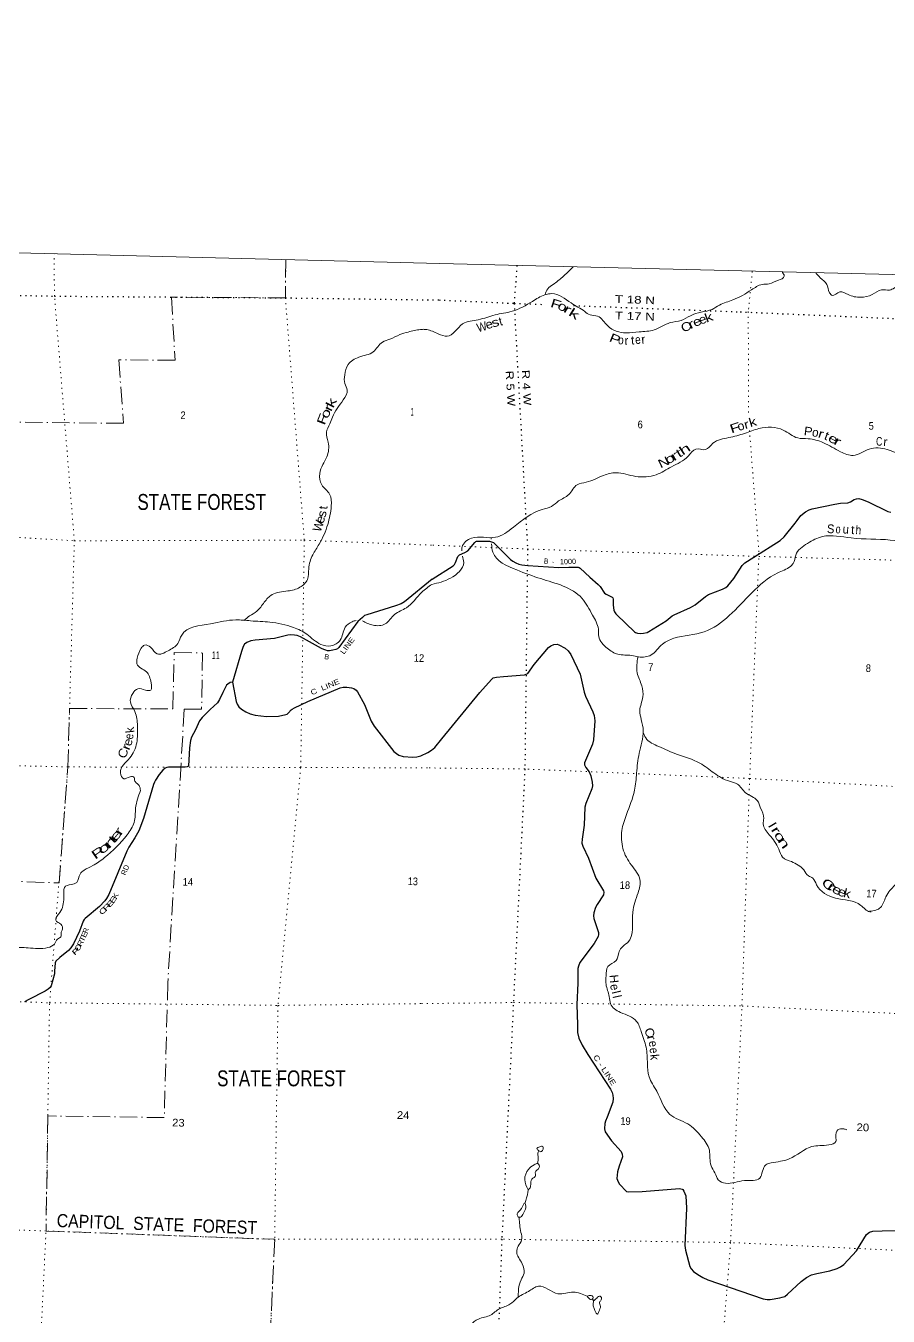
# Model space of a CAD drawing. Header units: feet. Extents: x -757852 to -501257, y -360805 to -170898.
# Drawn here: x -573355 to -553669, y -200353 to -170898 of the extents above; entities that cross this region are included whole.
import ezdxf
from ezdxf.enums import TextEntityAlignment as Align

# ---------------------------------------------------------------- set-up
doc = ezdxf.new("R2010")
doc.units = ezdxf.units.FT
doc.header["$LTSCALE"] = 80
doc.linetypes.add('DOT_DASHED', pattern=[7.7, 5, -1.2, 0.3, -1.2])
doc.linetypes.add('DOTTED', pattern=[1.5, 0.3, -1.2])
for name, color, linetype, lineweight in [('29', 7, 'Continuous', 25), ('39', 7, 'Continuous', 13), ('4', 7, 'Continuous', 13), ('41', 7, 'Continuous', 13), ('44', 7, 'DOT_DASHED', 13), ('6', 7, 'DOTTED', 25), ('7', 7, 'DOTTED', 13)]:
    doc.layers.add(name, color=color, linetype=linetype, lineweight=lineweight)
doc.layers.add('30', color=7, linetype='Continuous')

msp = doc.modelspace()

# ---------------------------------------------------------------- linework, layer by layer
at = {"layer": '29'}
for points in [[(-555748.12, -182191.54), (-555663.72, -182076.71), (-555554.26, -181991.12), (-555471.07, -181945.21), (-555404.19, -181919.98), (-554887.67, -181813.87), (-554759.7, -181797.41), (-554593.47, -181784.57), (-554530.22, -181765.84), (-554444.16, -181708.44), (-554393.11, -181693.3), (-554340.89, -181688.36), (-554263.45, -181708.44), (-554126.32, -181766.23), (-553674.09, -181981.19), (-553612.3, -182001.16)], [(-559862.55, -184341.27), (-559461.14, -184734.63), (-559438.2, -184748.98), (-559391.65, -184760.62), (-559329.19, -184769.07), (-559254.61, -184763.33), (-559174.29, -184746.11), (-559129.57, -184724.74), (-558740.2, -184483.61), (-558600.59, -184367.3), (-558557.31, -184339.69), (-558183.01, -184178.84), (-558075.67, -184113.32), (-557837.58, -183921.05), (-557768.76, -183877.72), (-557453.29, -183754.15), (-557375.76, -183717.29), (-557332.73, -183682.86), (-557190.69, -183510.89), (-557005.96, -183215.99), (-556982.78, -183193.56), (-556942.62, -183159.13), (-556735.97, -183027.22), (-556131.54, -182644.73), (-556044.77, -182566.52), (-555792.83, -182252.38), (-555748.12, -182191.54)], [(-564080.28, -183525.47), (-563601.39, -183222.25), (-563571.71, -183193.57), (-563543.03, -183149.09), (-563490.12, -183010.69), (-563477.05, -182992.69), (-563454.1, -182975.47), (-563334.08, -182922.7), (-563261.92, -182879.33), (-563107.02, -182695.67), (-563078.33, -182671.27), (-563063.24, -182663.47), (-562773.43, -182664.3), (-562722.64, -182678.45), (-562682.48, -182695.67), (-562287.41, -183079.17), (-562234.99, -183116.09), (-562166.15, -183156.26), (-562100.17, -183187.83), (-562031.33, -183205.05), (-561892.63, -183218.67), (-561184.75, -183264.76), (-560955.48, -183257.99)], [(-560955.48, -183257.99), (-560749.87, -183251.92), (-560720.42, -183261.01), (-560700.35, -183276.8), (-560483.01, -183483.91), (-560291.83, -183650.2), (-560244.25, -183697.22), (-560141.28, -183848.03), (-560109.43, -183875.14), (-559969.31, -183939.51), (-559954.53, -183952.63), (-559945.92, -183984.19), (-559949.41, -184123.07), (-559928.71, -184236.73), (-559920.11, -184274.04), (-559889.39, -184317.37), (-559862.55, -184341.27)], [(-564080.28, -183525.47), (-564711.49, -184046.71), (-564786.58, -184091.04), (-564918.44, -184135.19), (-565572.54, -184341.71), (-565620.72, -184359.27), (-565671.79, -184401.85), (-565772.54, -184496.67), (-566210.15, -185090.54), (-566242.07, -185116.08), (-566276.12, -185136.3), (-566344.21, -185153.33), (-566420.82, -185166.1), (-566466.65, -185162.31), (-566503.79, -185152.66), (-566552.82, -185136.56), (-566601.69, -185113.95), (-567085.68, -184843.25), (-567161.33, -184816.97), (-567220.91, -184804.2), (-567310.28, -184799.94), (-567375.17, -184807.51), (-567674.58, -184884.16), (-568118.31, -184917.82), (-568216.77, -184940.44), (-568306.6, -184974.5), (-568361.47, -185012.82), (-568395.51, -185068.17), (-568432.96, -185183.15), (-568636.5, -185883.93)], [(-564178.27, -187481.92), (-564092.89, -187429.69), (-564016.28, -187369.09), (-563858.96, -187176.42), (-562990.7, -186119.8), (-562721.33, -185816.25), (-562687.3, -185782.41), (-562612.72, -185765.19), (-562448.87, -185754.38), (-561967.36, -185714.12), (-561895.58, -185679.1), (-561749.16, -185480.19), (-561422.39, -185091.02), (-561367.76, -185050.61), (-561304.66, -185021.91), (-561224.34, -185016.17), (-561190.15, -185026.46), (-561040.75, -185102.26), (-560977.64, -185165.4), (-560911.07, -185246.58), (-560703.21, -185695.03), (-560611.09, -186111.83), (-560580.54, -186198.44), (-560411.84, -186557.65), (-560384.66, -186639.09), (-560369.05, -186760.16), (-560392.47, -187193.68), (-560418.84, -187296.48), (-560599.38, -187718.98), (-560599.68, -187766.62), (-560572.05, -187824.43), (-560497.01, -187929.41), (-560458.84, -188015.81), (-560423.71, -188164.22), (-560415.9, -188250.15), (-560431.28, -188315.09), (-560572.06, -188646.58), (-560591.4, -188737.25), (-560612.44, -189141.6), (-560657.95, -189466.76), (-560659.7, -189551.56), (-560642.33, -189626.89), (-560508.99, -189900.4), (-560341.47, -190356.24), (-560169.97, -190640.39), (-560158.26, -190677.49), (-560168.94, -190731.62), (-560314.41, -190954.79), (-560347.64, -191026.62), (-560384.68, -191142.26), (-560392.49, -191212.56), (-560386.85, -191271.6), (-560280.11, -191595.55), (-560279.28, -191638.28), (-560290.99, -191689.05), (-560377.78, -191847.61), (-560704.8, -192280.75), (-560740.28, -192361.01), (-560751.65, -192413.54), (-560753.12, -192753.42), (-560773.1, -193236.32), (-560764.3, -193698.68)], [(-568636.5, -185883.93), (-568693.42, -185887.79), (-568746.02, -185928.06), (-568770.02, -185951.66), (-568857.98, -186118.89), (-568931.74, -186279.5), (-568982.69, -186349.69), (-569146.41, -186503.35), (-569332.78, -186686.72), (-569387.11, -186764.88), (-569480.48, -186967.33), (-569574.37, -187135.3), (-569595.36, -187212.39), (-569620.33, -187380.78), (-569643.38, -187796.49), (-569668.01, -187812.28), (-569729.72, -187822.92), (-570095.71, -187820.79), (-570136.14, -187827.18), (-570170.19, -187846.34), (-570229.77, -187892.12), (-570307.25, -187984.72), (-570391.49, -188117.77), (-570414.9, -188165.66), (-570438, -188215.4), (-570668.56, -188995.01), (-570774.5, -189273.74), (-570865.19, -189431.49), (-571000.06, -189644.15), (-571049.55, -189735.52), (-571462.95, -190728.72), (-571510.75, -190821.41), (-571549.05, -190872.5), (-571672.98, -191002.11), (-571999.78, -191271.22), (-572025.7, -191300.4), (-572046.98, -191334.46), (-572129.56, -191564.25), (-572264.02, -191853.9), (-572327.27, -191944.42), (-572383.18, -192002.92), (-572580.73, -192164.69), (-572668.32, -192252), (-572685.54, -192289.32), (-572696.75, -192478.08), (-572702.37, -192541.52), (-572778.83, -192810.23), (-572800.25, -192852.33), (-572842.81, -192890.65), (-572911.81, -192932.3), (-573285.41, -193120.56), (-573387.29, -193178.45)], [(-568636.5, -185883.93), (-568556.74, -186324.67), (-568533.82, -186382.75), (-568491.26, -186442.35), (-568431.68, -186493.45), (-568330.99, -186558.21), (-568235.91, -186599.89), (-568116.75, -186633.95), (-567863.36, -186661.73), (-567584.77, -186655.24), (-567421.5, -186619.99), (-567389, -186608.41), (-567354.95, -186582.86), (-567295.37, -186510.48), (-567274.09, -186493.45), (-567221.47, -186463.02), (-566916.99, -186324.15), (-566176.08, -186010.2), (-566112.25, -185995.29), (-566025.1, -185991.55), (-565916.48, -186012.32), (-565869.66, -186027.23), (-565812.74, -186061.99), (-565780.29, -186099.61), (-565622.83, -186391.34), (-565468.03, -186772.28), (-565405.78, -186880.91), (-564954.66, -187459.96), (-564894.12, -187509.1), (-564839.75, -187545.11), (-564737.62, -187579.17), (-564522.81, -187590.65), (-564426.94, -187583.43), (-564337.03, -187564.08), (-564178.27, -187481.92)], [(-560764.3, -193698.68), (-560760.84, -193880.83), (-560728.23, -194007.05), (-560657.96, -194163.28), (-560527.43, -194380.06), (-560011.78, -195169.92), (-559966.97, -195247.07), (-559955.26, -195309.56), (-559943.55, -195383.77), (-559957.01, -195464.81), (-560082, -195811.04), (-560119.23, -195901.26), (-560134.84, -195957.9), (-560146.55, -196078.97), (-560132.33, -196142.42), (-559983.95, -196352.3), (-559763.98, -196596.46), (-559740.08, -196654.38), (-559736.65, -196713.63), (-559813.82, -196924.96), (-559849.86, -197057.32), (-559865.48, -197213.55), (-559836.31, -197282.98), (-559803.02, -197336.58), (-559639.06, -197508.42), (-559599.63, -197514.47), (-559283.57, -197507.68), (-558431.37, -197437.4), (-558374.21, -197449.84), (-558354.7, -197461.56), (-558331.27, -197496.71), (-558290.54, -197606.87), (-558273.81, -197885.01), (-558307.84, -198736.74), (-558293.6, -198847.12), (-558193.51, -199221.29), (-558167.3, -199273.76), (-558112.65, -199332.35), (-558014.58, -199401.47), (-557901.84, -199469.04), (-557782.64, -199526.17), (-556523.93, -199953.98), (-556433.99, -199968.96), (-556359.82, -199968.96), (-556145.1, -199935.76), (-556086.55, -199920.14), (-556030.23, -199903.86), (-555965.53, -199849.84), (-555655.71, -199559.79), (-555532.2, -199470.99), (-555418.99, -199412.41), (-555301.29, -199378.48), (-555000.68, -199319.09), (-554837.32, -199267.9), (-554759.24, -199224.94), (-554684.96, -199175.38), (-554393.31, -198860.13), (-554161.95, -198484.82), (-554098.29, -198434.19), (-554017.5, -198410.61), (-553804.04, -198400.86), (-552952.63, -198395)]]:
    msp.add_lwpolyline(points, dxfattribs=at)
at = {"layer": '39'}
msp.add_line((-562729.99, -182591.23), (-562728.66, -182617.83), dxfattribs=at)
for points in [[(-560858.11, -176402.01), (-561107.02, -176634.8), (-561317.93, -176800.88), (-561440.9, -176902.62), (-561500.13, -177033.88)], [(-563941.65, -177926.53), (-563735.44, -177985.73), (-563383.15, -177704.26), (-563025.1, -177605.99), (-562642.65, -177496.22), (-562254.84, -177414.73), (-561791.28, -177188.16), (-561506.42, -177039.9), (-561344.96, -177011.47), (-560907.71, -177222.83), (-560596.74, -177419.17), (-560475.9, -177494.41), (-560303.84, -177528.6), (-560071.82, -177749.25), (-559651.48, -177909.92), (-559355.43, -177884.64), (-559008.64, -177838.4), (-558643.01, -177673.92), (-558398.67, -177625.3), (-558183.05, -177515.66), (-557939.97, -177434.82), (-557689.23, -177370.26), (-557520.14, -177273.62), (-557217.91, -177155.94), (-556788.41, -176924.55), (-556546.39, -176803.45), (-556387.27, -176789.06), (-556174.23, -176703.5), (-556043.5, -176614.01), (-556045.25, -176582.64), (-556067.82, -176552.51), (-556076.16, -176538.47), (-556078.86, -176519.65)], [(-555319.29, -176537.21), (-555218.29, -176651.35), (-555071.01, -176799.62), (-555009.13, -176990.16), (-554948.27, -177051.92), (-554773.58, -176973.52), (-554586.02, -177032.2), (-554298.01, -177093.23), (-554031.25, -177031.05), (-553823.81, -176927.26), (-553640.96, -176929.51), (-553420.95, -176803.88), (-553181.18, -176692.79), (-552894.75, -176649.17), (-552735.27, -176599.6)], [(-563402.3, -182885.52), (-563395.58, -182793.48), (-563179.86, -182593.32), (-562906.05, -182573.55), (-562636.72, -182573.79), (-562223.33, -182344.04), (-561564.6, -181936.94), (-561355.95, -181867.37), (-561192.29, -181744.45), (-560961.76, -181598.95), (-560767.53, -181372.14), (-560561.21, -181316.59), (-560165.64, -181160.86), (-559880.84, -181101.11), (-559432.55, -181183.98), (-558965.32, -181144.58), (-558615.38, -180963.63), (-558233.81, -180719.06), (-558057.19, -180558.22), (-557842.43, -180571.27), (-557670.26, -180428.43), (-557309.44, -180298.04), (-556947.42, -180201.87), (-556619.26, -180092.84), (-556063.28, -180125.91), (-555733.85, -180306.59), (-555499.1, -180324.13), (-555147.47, -180414.81), (-554758.29, -180619.01), (-554466.83, -180704.26), (-554101.67, -180559.88), (-553693.92, -180571.39), (-553318.19, -180662.63), (-553158.27, -180614.05), (-552874.9, -180443.63), (-552656.04, -180539.26), (-551998.48, -180783.91), (-551489.82, -181121.66), (-550926.64, -181448.6), (-550692.07, -181474.18), (-550457.42, -181495.75), (-550326.22, -181730.15), (-550203.53, -181984.46), (-549934.62, -182002.8), (-549576.63, -181993.04), (-549451.88, -181901.4), (-549285.18, -181820.79), (-549023.24, -181879.2), (-548739.2, -181851.62), (-548417, -181653.94), (-548091.63, -181406.04), (-547750.31, -181078.05), (-547432.95, -181000.96), (-547281.02, -180950.18), (-547218.5, -180855.08), (-546982.04, -180713.74), (-546606.04, -180277.93), (-546542.69, -180233.13), (-546428.93, -180181.47), (-546443.95, -180050.36), (-546287.1, -179874.98), (-546093.14, -179660.23), (-545994.95, -179415.08), (-545867.36, -179373.8), (-545672.65, -179040.38), (-545534.89, -178822.31), (-545360.55, -178844.47), (-545060.86, -178921.87), (-544877.26, -178891.95), (-544748.91, -178731.99), (-544526.98, -178610.43), (-544414.24, -178516.5), (-544335.11, -178570.65), (-544158.93, -178514.4), (-544001.27, -178304.84), (-543965.33, -178142.73), (-543776.62, -178066.66), (-543560.67, -177856.45), (-543321.45, -177682.99), (-543058.51, -177268.68), (-542860.68, -177060.05), (-542732.2, -176980.57), (-542659.02, -176843.2)], [(-563941.65, -177926.53), (-564074.6, -177869.94), (-564203.01, -177832.7), (-564261.57, -177826.46), (-564344.55, -177829.78), (-564626.72, -177888.04), (-564814.96, -177945.83), (-565042.51, -178050.92), (-565214.93, -178119.15), (-565425.12, -178339.25), (-565749.49, -178460.11), (-565994.64, -178629.11), (-566074.69, -178868.44), (-566073.35, -179065.49), (-566018.66, -179215.58), (-566108.32, -179436.58), (-566356.86, -179832.68), (-566416.68, -179982.02), (-566491.66, -180177.23), (-566450.79, -180401.37), (-566484.99, -180740.31), (-566577.51, -180912.99), (-566642.69, -181118.49), (-566598.61, -181376.89), (-566418.74, -181586.28), (-566383.04, -181858.55), (-566463.38, -182278.8), (-566659, -182730.45), (-566805.46, -182974.21), (-566897.36, -183289.64), (-566927.35, -183536.2), (-567096.38, -183715.08), (-567375.66, -183798.83), (-567733.3, -183882.7), (-567910.22, -184055.35), (-568081.92, -184262.31), (-568245.21, -184368.96), (-568370.2, -184469.64)], [(-562723.87, -182722.96), (-562692.97, -182916.48), (-562147.64, -183319.45), (-561599.53, -183517.29), (-560659.31, -183965.68), (-560419, -184347.46), (-560283.85, -184670.47), (-560273.73, -184839.68), (-560083.02, -185107.65), (-559836.98, -185244.15), (-559526.08, -185271.51), (-559368.04, -185303.36), (-559079.6, -185259.79), (-558822.62, -185014.32), (-558562.2, -184879.57), (-557869.31, -184730.76), (-557297.9, -184361.86), (-556781.18, -183838.8), (-556191.78, -183387.85), (-555902.91, -183239.68), (-555836.98, -183170.81), (-555780.28, -182981.02), (-555510.69, -182711.71), (-555169.39, -182556.72), (-554510.87, -182588.16), (-553623.62, -182637), (-552804.77, -182774.77), (-552086.36, -182823.7), (-551624.29, -182918.96), (-551173.35, -183146.73), (-550700.45, -183294.54), (-549789.83, -183547.11), (-549265.41, -183812.8), (-548256.47, -184244.68), (-547684.19, -184354.58), (-547065.9, -184473.6), (-546387, -184750.93), (-545869.35, -184962.15), (-545464.56, -185100.33), (-545241.7, -185282.55), (-545094.84, -185448.92), (-544794.55, -185500.18), (-544535.03, -185490.13), (-544000.82, -185508.62), (-542993.78, -185505.94), (-542208.83, -185546.36), (-542027.38, -185522.42), (-541692.3, -185375.34), (-541196.48, -185316.48), (-540925.52, -185332.86), (-540627.83, -185237.2), (-540314.02, -185226.41), (-539894.36, -185244.23), (-539667.77, -185181.12), (-539371.33, -185053.25), (-539130.54, -184984.43), (-538963.97, -184823.35), (-538687.54, -184777.49), (-538549.01, -184698.24), (-538340.59, -184638.73), (-537881.97, -184623.26), (-537635.76, -184580.72), (-537320.92, -184525.7), (-537092.17, -184370.1), (-536656.23, -184207.25), (-536286.63, -184044.88), (-536117.02, -183926.12), (-535864.06, -183680.55)], [(-564083.63, -183648.81), (-563659.45, -183505.5), (-563359.61, -183146.36), (-563387.88, -183003.8)], [(-564083.63, -183648.81), (-564316.12, -183826.25), (-564666.18, -184181.7), (-564937.09, -184336.01), (-565153.22, -184551.96), (-565427.14, -184579.54), (-565670.58, -184483.97)], [(-565816.94, -184469.73), (-565903.46, -184499.72), (-566063.25, -184628.56), (-566178.68, -184919.3), (-566394.85, -185052.82), (-566619.1, -185019.27), (-566939.06, -184786.4), (-567244.82, -184632.28), (-567782.43, -184510.77), (-568223.75, -184480.05), (-568562.79, -184457.81), (-569139.62, -184548.46), (-569796.72, -184804.05), (-569887.77, -184998.88), (-570108.72, -185164.45), (-570355.58, -185236.91), (-570508.58, -185080.43), (-570642.12, -185035), (-570720.16, -185105.5), (-570812.01, -185334.48), (-570819.04, -185460.97), (-570600.35, -185643.15), (-570495.94, -185898.98), (-570503.78, -186059.62), (-570624.37, -186060.74), (-570798.46, -186030.41), (-570915.55, -186138.17), (-570968.54, -186337.93), (-570863.16, -186553.58), (-570806.56, -186876.6), (-570823.93, -187268.22), (-570982.78, -187610.19), (-571191.83, -187950.94), (-571120.64, -188083.34), (-570972.99, -188042.66), (-570880.81, -188052.92), (-570870.48, -188125.55), (-570825.63, -188182.92), (-570768.69, -188238.57), (-570737.19, -188349.9)], [(-559379.95, -185297.04), (-559398.69, -185668.76), (-559293.06, -185964.93), (-559270.81, -186216.91), (-559338.31, -186525.13), (-559305.03, -186735.12), (-559260.78, -186991.63), (-559353.16, -187504.46), (-559411.9, -187953.71), (-559459.32, -188348.9), (-559643.05, -188899.84), (-559748.07, -189265.52), (-559723.56, -189678.48), (-559531.46, -190059.14), (-559336.13, -190387.57), (-559379.29, -190686.3), (-559498.3, -191134.14), (-559621.03, -191827.32), (-559760.45, -191944.77), (-559817.46, -192062.13), (-559879.76, -192233.68), (-560065.95, -192374.18), (-560108.95, -192580.38), (-560109.64, -192781.53), (-560035.63, -193054.83), (-560005.38, -193222.5), (-559780.79, -193416.83), (-559411.75, -193622.58), (-559306.66, -193856.37), (-559196.41, -194212.99), (-559164.93, -194585.88), (-559127.74, -194886.49), (-558952.55, -195216.46), (-558651.39, -195746.51), (-558244.46, -195965.21), (-557929.72, -196258.2), (-557751.91, -196562.08), (-557711.96, -196917.06), (-557623.36, -197082.07), (-557548.64, -197238.71), (-557379.62, -197317.08), (-556950.14, -197258.7), (-556601.01, -197198.44), (-556463.34, -196897.88), (-556337.67, -196852.53), (-555931.59, -196763.43), (-555408.45, -196481.91), (-555023.68, -196444.61), (-554861.09, -196367.94), (-554866.59, -196259.18), (-554816.68, -196101.42), (-554685.44, -196076.32), (-554613.59, -196098.11)], [(-559258.75, -187025.73), (-559204.22, -187151.87), (-558903.34, -187349.99), (-558501.36, -187522.3), (-557967.55, -187729.88), (-557647.15, -187952.59), (-557291.79, -188141.92), (-557112.41, -188206.45), (-556924.07, -188403.96), (-556656.92, -188583.19), (-556580.51, -188753.95), (-556511.63, -188988.91), (-556522.63, -189115.39), (-556383.68, -189362.04), (-556168.26, -189690.94), (-556078.12, -189876.1), (-555877.49, -189977.33), (-555598.52, -190166.9), (-555491.08, -190300.16), (-555391.86, -190354.77), (-555304.94, -190505.66), (-554871.87, -190809.46), (-554294.88, -190975.79), (-554087.24, -191121.45), (-554059.31, -191124.73)], [(-570737.19, -188349.9), (-570847.36, -188757.37), (-570881.18, -189080.24), (-571044.71, -189365.8), (-571557.43, -189886.22), (-571827, -190068.71), (-572024.38, -190172.52), (-572114.9, -190260.81), (-572193.75, -190449.9), (-572317.49, -190499.19), (-572471.79, -190565.84), (-572486.28, -190668.02), (-572520.86, -191023.03), (-572600.66, -191167.87), (-572660.86, -191248.85), (-572670.43, -191312.95), (-572550.13, -191408.33), (-572520.68, -191521.62), (-572544.4, -191589.4), (-572556.83, -191689.63), (-572628.51, -191746.2), (-572701.47, -191857.03), (-572852.14, -191939.85), (-573300.34, -191945.14), (-573662.05, -191946.49), (-574005.54, -192026.68), (-574254.08, -192085.03), (-574372.95, -192182.68), (-574415.08, -192432.97), (-574454.1, -192637.1), (-574575.18, -192996.06), (-574667.32, -193068.22), (-574713.17, -193053.05), (-574719.48, -192980.52), (-574703.36, -192894.46), (-574718.42, -192851.88), (-574764.56, -192848.76), (-574816.54, -192921.89), (-574914.27, -193060.27), (-574857.38, -193202.37), (-574601.01, -193490), (-574601.5, -193678.96), (-574723.28, -193730.31), (-574833.87, -193733.68), (-574823.36, -193882.71), (-574828.15, -194083.63), (-574909, -194188.24), (-574947.35, -194279.79), (-574903.17, -194365.3), (-574977.33, -194441.92), (-575003.06, -194509.65), (-575025.92, -194794.58), (-575077.23, -194924.02), (-575253.14, -194970.05), (-575295.98, -195081.6), (-575313.06, -195292.28), (-575423.66, -195464.53), (-575444.62, -195518.68)], [(-554093.03, -191111.26), (-553841.73, -191022.56), (-553721.49, -190779.94), (-553514.26, -190513.2), (-553171.83, -190223.45), (-552783.3, -190025.31), (-552456.22, -189962.52), (-551900.84, -189935.23), (-551529.29, -189861.41), (-550588.49, -189511.18), (-550369.37, -189423.75), (-550084.82, -189460.56), (-549544.34, -189382.63), (-549142.05, -189369.88), (-548676.53, -189489.36), (-548325.59, -189523.69), (-548074.25, -189519.49), (-547788.12, -189660.94), (-547396.03, -189740.48), (-547183.7, -189685.08), (-547006.66, -189506.15), (-546850.56, -189362.93)], [(-561647.59, -196579.92), (-561686.54, -196526.71), (-561619.26, -196486.03), (-561554.74, -196477.47), (-561583.63, -196595.49), (-561647.59, -196579.92)], [(-561677.49, -196863.87), (-561658.96, -196722.48), (-561666.93, -196633.78), (-561647.59, -196579.92)], [(-561887.42, -197467.51), (-561966.29, -197230.3), (-561882.54, -197000.91), (-561751.48, -196897.35), (-561668.37, -196867.1), (-561634.28, -196956.41), (-561729.41, -197070.87), (-561716.94, -197139.55), (-561807.45, -197227.97), (-561828.4, -197350.19), (-561856.62, -197440.06), (-561887.42, -197467.51)], [(-561958.84, -197764.27), (-561921.87, -197651.78), (-561901.72, -197563.73), (-561887.42, -197467.51)], [(-562117.07, -198091.8), (-562137.48, -198018.91), (-562042.06, -197892.39), (-561964.68, -197763.43), (-561943.11, -197872.56), (-561994.38, -198002.13), (-562064.84, -198093.02), (-562117.07, -198091.8)], [(-562095.7, -198105.52), (-562052.84, -198439.31), (-562036.79, -198612.68), (-562112.4, -198751.74), (-562149.65, -198883.64), (-562023.32, -199154.14), (-561982.14, -199370.34), (-562048.08, -199525.72), (-562107.07, -199727.52), (-562114.51, -199874.2), (-562119.19, -199923.94)], [(-560539.25, -199896.83), (-560854.63, -199802.98), (-561207.21, -199839.02), (-561653.48, -199669.69), (-561881.34, -199787.09), (-562148.25, -199941.81), (-562302.25, -200081.05), (-562541.79, -200182.08), (-562746.15, -200326.18), (-563023.71, -200420.3), (-563264.26, -200736.56), (-563236.76, -200849.85), (-563222.01, -200993.02), (-563371.63, -201202.77), (-563451.33, -201516.74), (-563355.59, -201720.14), (-563399.57, -201882.06), (-563569.31, -202006.85), (-563551.07, -202172.23), (-563630.09, -202371.56), (-563812.58, -202439.73), (-563952.05, -202559.19), (-563953.59, -202883.03), (-563933.09, -203295.9), (-563935.32, -203563.4), (-564055.18, -203789.93), (-564020.78, -203951.67), (-563859, -204339.67), (-563715.02, -204715.18), (-563649.47, -205006.39), (-563445.69, -205316.91), (-563319.18, -205665.86), (-563192.87, -206453.36), (-563093.59, -206763.45), (-563024.9, -207006.45), (-563157.53, -207349.37), (-563279.33, -207744.84), (-563410.95, -208216.52), (-563377.57, -208679.99), (-563307.7, -208872.72), (-563226.12, -209079.81), (-563133.82, -209516.48), (-563021.65, -209877.17), (-562961.34, -210220.56), (-562920.37, -210482.28)], [(-560539.25, -199896.83), (-560448.38, -199878.83), (-560408.77, -199903.89), (-560411.81, -199948.08), (-560452.55, -199971.27), (-560480.54, -199964.58), (-560539.25, -199896.83)], [(-560400.02, -200006.76), (-560323.19, -199940.09), (-560241.71, -199893.7), (-560217.61, -199980.77), (-560256.95, -200030.14), (-560237.16, -200129.17), (-560278.05, -200244.9), (-560307.63, -200306.57), (-560361.91, -200220.82), (-560398.1, -200135.48), (-560402.34, -200058.94), (-560399.07, -200004.7), (-560406.49, -199978.38), (-560420.13, -199959.95)]]:
    msp.add_spline(points, degree=3, dxfattribs=at)
at = {"layer": '4'}
msp.add_lwpolyline([(-751809.62, -170897.83), (-720494.9, -171910.43), (-689178.81, -172879.95), (-657861.41, -173806.4), (-626542.79, -174689.77), (-595222.97, -175530.05), (-563902.02, -176327.26), (-532580.01, -177081.38), (-501256.99, -177792.41), (-505285.46, -360804.74), (-536860.21, -360087.99), (-568433.95, -359327.81), (-600006.62, -358524.19), (-631578.15, -357677.16), (-663148.48, -356786.69), (-694717.56, -355852.8), (-726285.32, -354875.48), (-757851.71, -353854.74)], close=True, dxfattribs=at)
msp.add_lwpolyline([(-751809.62, -170897.83), (-720494.9, -171910.43), (-689178.81, -172879.95), (-657861.41, -173806.4), (-626542.79, -174689.77), (-595222.97, -175530.05), (-563902.02, -176327.26), (-532580.01, -177081.38), (-501256.99, -177792.41), (-505285.46, -360804.74), (-536860.21, -360087.99), (-568433.95, -359327.81), (-600006.62, -358524.19), (-631578.15, -357677.16), (-663148.48, -356786.69), (-694717.56, -355852.8), (-726285.32, -354875.48), (-757851.71, -353854.74)], close=True, dxfattribs=at)
at = {"layer": '44'}
for points in [[(-567418.84, -176239.88), (-567429.23, -177108.88), (-570031.86, -177091.87), (-569946.57, -178528.6), (-571235.02, -178524.48), (-571124.09, -179970.77), (-573783.05, -179944.01)], [(-575180.81, -190369.18), (-572596.08, -190462.51), (-572394.19, -187815.45), (-572357.04, -186482.59), (-569999.04, -186491.62), (-569965.23, -185206.4), (-569319.81, -185214.59), (-569343.06, -186494.22), (-569736.89, -186494.22), (-570113.18, -192742.53), (-570194.12, -195819.04), (-572850.41, -195783.12), (-572893.75, -198408.37), (-567674.06, -198598.37), (-567849.15, -202448.8)]]:
    msp.add_lwpolyline(points, dxfattribs=at)
at = {"layer": '6'}
for points in [[(-562143.72, -176370.72), (-562208.38, -177232.75), (-561901.28, -182840.38), (-561962.38, -187862.08), (-562488.64, -198596.12), (-562682.51, -203966.76), (-562882.39, -209250.77)], [(-574685.32, -177026.64), (-572700.71, -177068.41), (-567429.23, -177108.88), (-563922.55, -177156.09)], [(-563922.55, -177156.09), (-562208.38, -177232.75), (-561499.57, -177259.49)], [(-560854.29, -177283.83), (-557045.37, -177427.51), (-551454.8, -177668.9)]]:
    msp.add_lwpolyline(points, dxfattribs=at)
at = {"layer": '7'}
for points in [[(-573269.43, -209030.42), (-573151.54, -203745.86), (-572893.75, -198408.37), (-572811.82, -193199.34), (-572394.19, -187815.45), (-572247.05, -182652.21), (-572700.71, -177068.41), (-572710.8, -176107.39)], [(-567418.84, -176239.88), (-567429.23, -177108.88), (-566998.42, -182639.86), (-567079.82, -187826.78), (-567599.06, -193258.5), (-567674.06, -198598.37), (-567917.27, -203914.09), (-568003.88, -209235.59), (-568379.06, -214608.45), (-568477.94, -216887.15)], [(-556770.67, -176502.73), (-556862, -177422.72), (-556860.51, -179813.32)], [(-556835.73, -180133.11), (-556618.6, -182935.45), (-556832.04, -188078.21), (-557010.22, -193346.51), (-557266.57, -198671.56), (-557700.66, -204174.63), (-557642.41, -209366.97)], [(-595391.38, -181972.66), (-593427.48, -181987.49), (-588226.42, -181863.42), (-582914.92, -181995.31), (-577451.67, -182335.92), (-572247.05, -182652.21), (-566998.42, -182639.86), (-564061.17, -182753.84)], [(-564061.17, -182753.84), (-561901.28, -182840.38), (-556623.12, -183009.66), (-551256.05, -183158.88), (-550511.82, -183186.13)], [(-564187.07, -187837.52), (-567079.82, -187826.78), (-572394.19, -187815.45), (-575960.86, -187728.22)], [(-532859.52, -189032.19), (-535873.53, -188987.1), (-541166.67, -188684.7), (-546448.66, -188420.78), (-551532.63, -188370.69), (-556832.04, -188078.21), (-561962.38, -187862.08), (-564187.07, -187837.52)], [(-583019.84, -192745.84), (-577920.97, -193007.99), (-572811.82, -193199.34), (-567599.06, -193258.5), (-564320.32, -193218.27)], [(-564320.32, -193218.27), (-562221.65, -193192.98), (-557005.7, -193272.3), (-551713.53, -193530.42), (-546620.38, -193789.93), (-541391.28, -193994.28), (-536177.22, -194240.52), (-532986.73, -194471.25)], [(-564453.5, -198595.75), (-567674.06, -198598.37), (-572893.75, -198408.37), (-578113.49, -198219.16), (-579880.56, -198151.98)], [(-537694.3, -199376.22), (-541642.04, -199305.26), (-546992.26, -198951.24), (-552140.81, -198911.72), (-557266.57, -198671.56), (-562488.64, -198596.12), (-564453.5, -198595.75)]]:
    msp.add_lwpolyline(points, dxfattribs=at)

# ---------------------------------------------------------------- texts
at = {"layer": '30'}
for s, rotation, width, p in [('B', 356.275, 0.75, (-561530.79, -183173.64)), ('C - LINE', 303.138, 1.3, (-560408.8, -194433.72))]:
    msp.add_text(s, height=120, rotation=rotation, dxfattribs=dict(at, width=width)).set_placement(p)
for s, rotation, p in [('-', 356.275, (-561347.9, -183185.26)), ('1000', 1.691, (-561161.48, -183191.99))]:
    msp.add_text(s, height=120, rotation=rotation, dxfattribs=at).set_placement(p)
for s, rotation, width, p in [('LINE', 53.614, 1.2, (-565966.26, -185083.23)), ('B', 350.781, 0.9, (-566494.51, -185359.29)), ('C  LINE', 22.964, 1.25, (-566500.13, -186043.05)), ('E', 48.283, 1.7, (-571379.23, -190968.48)), ('E', 54.72, 1.5, (-571315.96, -190882.07)), ('K', 63.401, 1.2, (-571256.38, -190784.33)), ('C', 46.47, 1.6, (-571551.31, -191139.26)), ('R', 46.283, 1.65, (-571461.97, -191054.99)), ('T', 65.099, 1.4, (-572009.35, -191764.89)), ('E', 65.099, 1.2, (-571965.26, -191667.15)), ('P', 44.313, 1.8, (-572169.36, -192061.54)), ('O', 55.056, 1.3, (-572112.11, -191972.82)), ('R', 62.099, 1.2, (-572056.15, -191864.05))]:
    msp.add_text(s, height=120, rotation=rotation, dxfattribs=dict(at, width=width)).set_placement(p, align=Align.CENTER)
for s, rotation, p in [('RD', 67.401, (-571032.62, -190189.28)), ('R', 70.233, (-571929.6, -191569.62))]:
    msp.add_text(s, height=120, rotation=rotation, dxfattribs=at).set_placement(p, align=Align.CENTER)
at = {"layer": '41'}
for s, rotation, width, p in [('F', 342.39, 1.45, (-561394.87, -177308.42)), ('o', 333.409, 1.35, (-561235.77, -177348.41)), ('r', 329.325, 1.7, (-561101.69, -177414.25)), ('s', 16.017, 1.3, (-562696.2, -177786.94)), ('k', 327.735, 1.75, (-560986.37, -177492.89)), ('e', 21.676, 1.25, (-558085.35, -177775.03)), ('e', 18.958, 1.15, (-557954.49, -177720.5)), ('k', 20.066, 1.35, (-557816.69, -177675.91)), ('W', 15.369, 0.9, (-563029.92, -177893.85)), ('e', 15.916, 1.1, (-562830.99, -177826.59)), ('C', 25.252, 1.2, (-558345.97, -177905.67)), ('r', 28.341, 1.6, (-558186.49, -177828.84)), ('P', 337.925, 1.4, (-560055.51, -178091.05)), ('o', 353.147, 0.85, (-559842.09, -178160.89)), ('e', 6.077, 0.85, (-559436.32, -178165.02)), ('F', 17.974, 1.5, (-557249.92, -180203.37)), ('o', 14.904, 1.05, (-557084.73, -180147.29)), ('r', 14.862, 1.2, (-556932.34, -180104.27)), ('k', 16.259, 1.25, (-556816.5, -180060.53)), ('P', 352.687, 1.1, (-555602.83, -180241.25)), ('r', 343.125, 1.25, (-555282.76, -180288.87)), ('t', 338.05, 1.15, (-555148.42, -180331.59)), ('e', 332.75, 1.4, (-555060.61, -180366.5)), ('h', 33.25, 1.65, (-558361.66, -180711.67)), ('r', 331.209, 1.6, (-554931.44, -180432.23)), ('C', 359.579, 0.75, (-553947.23, -180482.76)), ('N', 25.68, 1.3, (-558864.5, -181004.44)), ('o', 29.933, 1.45, (-558701.06, -180917.19)), ('r', 31.667, 1.7, (-558564.89, -180843.13)), ('t', 31.954, 1.45, (-558439.44, -180763.89)), ('S', 357.51, 0.95, (-555069.97, -182475.93)), ('o', 357.295, 0.75, (-554871.32, -182481.12)), ('h', 356.989, 0.85, (-554417.11, -182500.43)), ('u', 357.023, 0.95, (-554711.72, -182484.64)), ('I', 300.51, 1.25, (-556420.56, -189150.09)), ('r', 301.722, 1.7, (-556354.9, -189244.89)), ('o', 303.204, 1.6, (-556288.26, -189361.77)), ('n', 304.231, 1.75, (-556203.64, -189495.55)), ('C', 320.215, 1.6, (-555214.82, -190481.65)), ('r', 325.12, 1.85, (-555085, -190584.09)), ('e', 331.263, 1.45, (-554975.22, -190656.85)), ('e', 339.239, 1.2, (-554840.56, -190732.66)), ('k', 346.43, 1.2, (-554704.82, -190779.15)), ('e', 279.812, 0.95, (-560018.15, -192787.95)), ('C', 289.864, 1.1, (-559243.07, -193810.3)), ('r', 288.094, 1.3, (-559185.67, -193969.18)), ('e', 280.292, 0.95, (-559140.2, -194082.8)), ('e', 275.38, 0.85, (-559116.41, -194234.59))]:
    msp.add_text(s, height=200, rotation=rotation, dxfattribs=dict(at, width=width)).set_placement(p)
for s, rotation, p in [('t', 15.992, (-562526.53, -177748.37)), ('r', 2.966, (-559683.42, -178185.38)), ('t', 4.627, (-559532.15, -178175.42)), ('r', 6.567, (-559294.29, -178159.28)), ('o', 347.196, (-555422.09, -180258.99)), ('r', 355.75, (-553785.52, -180489.81)), ('t', 357.023, (-554521.65, -182498.42)), ('H', 275.257, (-560033.76, -192565.98)), ('l', 282.926, (-559980.85, -192949.73)), ('l', 282.548, (-559962.24, -193050.01)), ('k', 274.454, (-559103.83, -194379.6))]:
    msp.add_text(s, height=200, rotation=rotation, dxfattribs=at).set_placement(p)
for s, rotation, width, p in [('o', 61.289, 1.45, (-566426.21, -179791.34)), ('k', 63.416, 1.55, (-566294.32, -179544.8)), ('r', 64.856, 1.5, (-566357.3, -179657.56)), ('F', 68.901, 1.55, (-566491.35, -179912.92)), ('s', 79.183, 1.15, (-566499.32, -182058.32)), ('e', 72.413, 1.15, (-566540.06, -182196.28)), ('r', 68.421, 1.4, (-570974.89, -187392.97)), ('e', 73.731, 1.1, (-570930.85, -187276.64)), ('e', 83.978, 0.85, (-570901.67, -187129.12)), ('C', 69.062, 1.15, (-571043.05, -187537.16)), ('t', 48.717, 1.85, (-571300.65, -189530.97)), ('e', 49.895, 1.85, (-571226.07, -189437.61)), ('r', 59.498, 1.65, (-571145.42, -189331.79)), ('P', 34.454, 1.7, (-571650.74, -189852.05)), ('o', 41.023, 1.85, (-571516.52, -189738.72)), ('r', 42.449, 2.15, (-571398.7, -189638.9))]:
    msp.add_text(s, height=200, rotation=rotation, dxfattribs=dict(at, width=width)).set_placement(p, align=Align.CENTER)
for s, rotation, p in [('t', 85.106, (-566470.72, -181905.47)), ('W', 69.937, (-566586.23, -182349.62)), ('k', 96.015, (-570880.88, -186962.21))]:
    msp.add_text(s, height=200, rotation=rotation, dxfattribs=at).set_placement(p, align=Align.CENTER)
at = {"layer": '44', "width": 0.8}
for p in [(-569340.42, -181948.52), (-567521.33, -195105.21)]:
    msp.add_text('STATE FOREST', height=363, dxfattribs=at).set_placement(p, align=Align.CENTER)
at = {"layer": '44', "width": 0.9}
msp.add_text('CAPITOL  STATE  FOREST', height=300, rotation=357.915, dxfattribs=at).set_placement((-570367.71, -198400.25), align=Align.CENTER)
at = {"layer": '6'}
for s, rotation, width, p in [('T 18 N', 357.84, 1.3, (-559909.55, -177218.97)), ('T 17 N', 357.84, 1.3, (-559911.95, -177594.15)), ('R 5 W', 273.135, 1.25, (-562400.13, -178774.57)), ('R 4 W', 273.135, 1.25, (-562032.98, -178756.96))]:
    msp.add_text(s, height=175, rotation=rotation, dxfattribs=dict(at, width=width)).set_placement(p)
at = {"layer": '7'}
for s, rotation, width, p in [('1', 358.621, 0.45, (-564575.67, -179793.13)), ('2', 358.621, 0.9, (-569825.92, -179873.8)), ('6', 358.665, 0.9, (-559390.77, -180084.57)), ('5', 358.665, 0.9, (-554116.68, -180115.97)), ('11', 358.621, 0.65, (-569110.41, -185350.41)), ('12', 358.621, 0.9, (-564498.63, -185414.1)), ('7', 358.665, 0.9, (-559150.33, -185621.23)), ('8', 358.665, 0.9, (-554182.4, -185647.51)), ('14', 358.621, 0.9, (-569773.51, -190524.39)), ('13', 358.621, 0.9, (-564640.18, -190511.12)), ('18', 358.665, 0.9, (-559797.12, -190597.83)), ('17', 358.665, 0.9, (-554169.85, -190790.6)), ('23', 358.621, 1.1, (-570016.62, -196019.83)), ('24', 358.621, 1.1, (-564885.26, -195847.49)), ('19', 358.665, 0.9, (-559784.33, -195983.26)), ('20', 358.665, 1.1, (-554392, -196126.31))]:
    msp.add_text(s, height=175, rotation=rotation, dxfattribs=dict(at, width=width)).set_placement(p)

doc.saveas('drawing.dxf')
